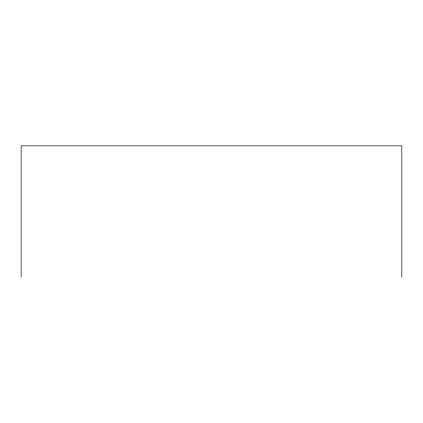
<?xml version="1.0" encoding="UTF-8"?>
<svg xmlns="http://www.w3.org/2000/svg" width="423" height="423" viewBox="0 0 423 423"><rect width="100%" height="100%" fill="white"/><g stroke="black" fill="none" stroke-linecap="round" stroke-linejoin="round"><path stroke-width="0.63" d="M401.85 277.128L401.85 145.872L21.15 145.872L21.15 277.128"/></g></svg>
